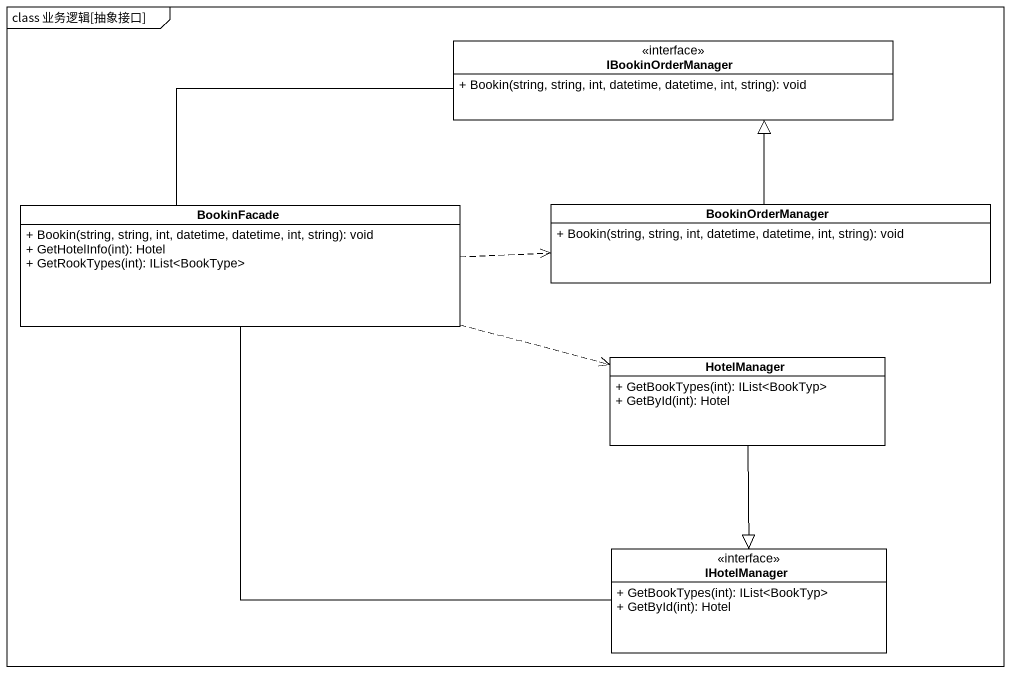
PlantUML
@startuml
mainframe class 业务逻辑[抽象接口]
hide circle
hide empty members
skinparam classAttributeIconSize 0
class IBookinOrderManager <<interface>> {
  + Bookin(string, string, int, datetime, datetime, int, string): void
}
class BookinFacade {
  + Bookin(string, string, int, datetime, datetime, int, string): void
  + GetHotelInfo(int): Hotel
  + GetRookTypes(int): IList<BookType>
}
class BookinOrderManager {
  + Bookin(string, string, int, datetime, datetime, int, string): void
}
class HotelManager {
  + GetBookTypes(int): IList<BookTyp>
  + GetById(int): Hotel
}
class IHotelManager <<interface>> {
  + GetBookTypes(int): IList<BookTyp>
  + GetById(int): Hotel
}
BookinFacade -right- IBookinOrderManager
BookinFacade .right.> BookinOrderManager
BookinFacade .right.> HotelManager
BookinFacade -- IHotelManager
BookinOrderManager -up-|> IBookinOrderManager
HotelManager --|> IHotelManager
@enduml
